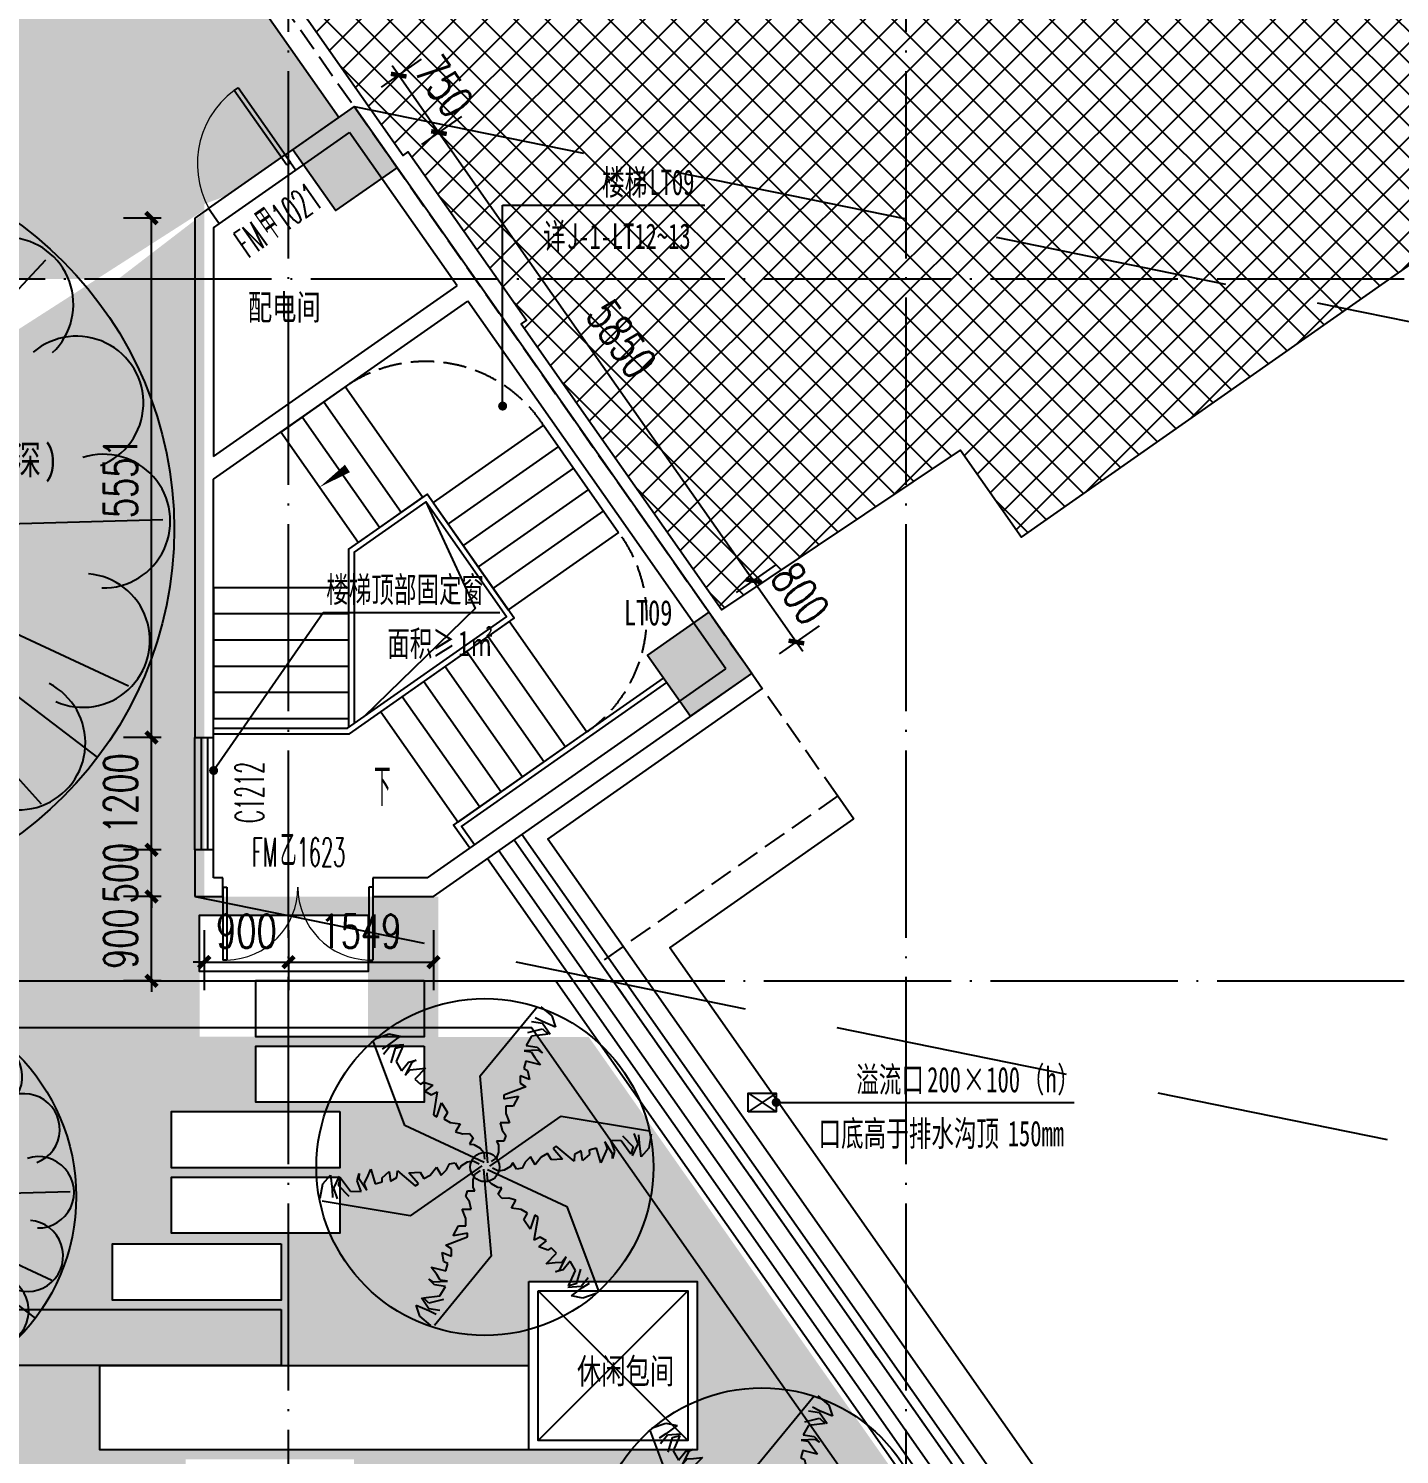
# Model space of a CAD drawing. Header units: millimetres. Extents: x 11476074 to 24729458, y -1239991 to 2813188.
# Drawn here: x 12588419 to 12603066, y 434550 to 449789 of the extents above; entities that cross this region are included whole.
import ezdxf

# ---------------------------------------------------------------- set-up
doc = ezdxf.new("R2010")
doc.units = ezdxf.units.MM
doc.header["$LTSCALE"] = 1000
doc.linetypes.add('DASH', pattern=[0.35, 0.25, -0.1])
doc.linetypes.add('DOTE', pattern=[2.42, 2, -0.2, 0.02, -0.2])
for name, color, linetype in [('20220819景观提资', 11, 'Continuous'), ('A-ANNO-DIMS', 3, 'Continuous'), ('A-ANNO-IDEN', 3, 'Continuous'), ('A-ANNO-SYMB', 3, 'Continuous'), ('A-ANNO-TEXT', 7, 'Continuous'), ('A-AXIS', 18, 'DOTE'), ('A-COLS', 6, 'Continuous'), ('A-DETL-0001', 1, 'Continuous'), ('A-WALL', 5, 'Continuous'), ('A-WALL-PATT', 8, 'Continuous'), ('AXIS', 3, 'Continuous'), ('DOOR_FIRE', 1, 'Continuous'), ('DOOR_FIRE_TEXT', 7, 'Continuous'), ('HZHZNEWPLOTLAYER#@$TT', 7, 'Continuous'), ('LA-DQ-deciduous', 62, 'Continuous'), ('LA-DQ-deciduous（图块层）', 62, 'Continuous'), ('LA-DQ-evergreen', 116, 'Continuous'), ('LA-DQ-evergreen（图块层）', 116, 'Continuous'), ('LA-DQ-Q', 55, 'Continuous'), ('PUB_HATCH', 8, 'Continuous'), ('PUB_TEXT', 7, 'Continuous'), ('STAIR', 2, 'Continuous'), ('WINDOW', 2, 'Continuous'), ('WINDOW_TEXT', 7, 'Continuous'), ('排水沟', 133, 'Continuous'), ('结构边线', 21, 'DASH')]:
    doc.layers.add(name, color=color, linetype=linetype)
doc.styles.add('_TCH_DIM', font='SIMPLEX.shx', dxfattribs={"width": 0.6, "bigfont": 'GBCBIG.shx'})
doc.styles.add('_TCH_DIM_T3', font='SIMPLEX', dxfattribs={"width": 0.705882, "bigfont": 'GBCBIG'})
doc.styles.add('_TCH_WINDOW', font='SIMPLEX', dxfattribs={"width": 0.7, "bigfont": 'GBCBIG'})
doc.styles.add('TITXV', font='', dxfattribs={"width": 0.7})
doc.styles.add('宋体', font='', dxfattribs={"width": 0.65})
doc.styles.get('TITXV').set_extended_font_data('SimSun')
doc.styles.get('宋体').set_extended_font_data('SimSun')
doc.dimstyles.new('_TCH_ARCH&&120', dxfattribs={"dimtxt": 357, "dimasz": 120, "dimexe": 300, "dimexo": 360, "dimgap": 151.5, "dimtad": 1, "dimdec": 0, "dimzin": 0, "dimdsep": 46, "dimtxsty": '_TCH_DIM_T3', "dimblk": 'ARCHTICK', "dimcen": 0.09, "dimclrt": 7, "dimazin": 2, "dimtfac": 1, "dimtdec": 0, "dimtix": 1, "dimtmove": 2, "dimatfit": 3, "dimfxl": 0, "dimtolj": 1, "dimtzin": 0, "dimarcsym": 0})

# ---------------------------------------------------------------- blocks, each defined once
blk = doc.blocks.new('_FZH')
blk.add_lwpolyline([(-0.5, -0.5), (0.5, -0.5), (0.5, 0.5), (-0.5, 0.5)], close=True)
at = {"layer": 'PUB_HATCH'}
blk.add_solid([(-0.5, -0.5), (0.5, -0.5), (-0.5, 0.5), (0.5, 0.5)], dxfattribs=at)
blk = doc.blocks.new('asdgsdfgdf')
at = {"layer": 'A-COLS', "xscale": 799.9999999987996, "yscale": 799.9999999987996, "zscale": 799.9999999987996, "rotation": 215.0413537888287}
for p in [(-12497, 84287), (-8707, 78883)]:
    blk.add_blockref('_FZH', p, dxfattribs=at)
blk = doc.blocks.new('A$C2527068D')
for p, q in [((0, 200), (300, 0)), ((300, 200), (0, 0))]:
    blk.add_line(p, q)
blk.add_lwpolyline([(300, 0), (300, 200), (0, 200), (0, 0)], close=True)
blk = doc.blocks.new('小叶榄仁（原有）')
at = {"layer": 'LA-DQ-Q'}
h = blk.add_hatch(color=256, dxfattribs=at)
edge = h.paths.add_edge_path()
edge.add_arc((-11, 2), 248, 0, 360)
at = {"layer": 'LA-DQ-deciduous'}
for p, q in [((-13, -16, 0), (-35, 2667, 0)), ((-13, -16, 0), (1160, 2397, 0)), ((44, 34, 0), (1342, 2000, 0)), ((-1355, 1919, 0), (44, 14, 0)), ((-13, -16, 0), (1821, 1942, 0)), ((-13, -16, 0), (-1992, 1796, 0)), ((-13, -16, 0), (-2130, 1273, 0)), ((-2633, -270, 0), (-78, 34, 0)), ((-2268, -492, 0), (4, 14, 0)), ((-37, 34, 0), (2194, -1668, 0)), ((-13, -16, 0), (2669, 57, 0)), ((-13, -16, 0), (-1855, -1967, 0)), ((-13, -16, 0), (-1698, -2104, 0)), ((-13, -16, 0), (-1213, -2415, 0)), ((-17, -6, 0), (369, -2681, 0)), ((-13, -16, 0), (2419, -1148, 0)), ((-13, -16, 0), (1786, -2006, 0)), ((4, -6, 0), (1362, -1992, 0)), ((-57, -128, 0), (-37, -2681, 0))]:
    blk.add_line(p, q, dxfattribs=at)
blk.add_circle((-13, -16, 0), 76.5, dxfattribs=at)
for centre, start, end in [((-75, 2236, 0), 358.5696, 197.8385), ((-932, 2041, 0), 21.0696, 220.3385), ((791, 2088, 0), 336.0696, 175.3385), ((1535, 1620, 0), 313.5696, 152.8385), ((-1649, 1532, 0), 43.5696, 242.8385), ((2043, 903, 0), 291.0696, 130.3385), ((-2117, 789, 0), 66.0696, 265.3385), ((2238, 46, 0), 268.5696, 107.8385), ((-2265, -78, 0), 88.5696, 287.8385), ((2090, -820, 0), 246.0696, 85.3385), ((-2070, -934, 0), 111.0696, 310.3385), ((1622, -1564, 0), 223.5696, 62.8385), ((-1561, -1651, 0), 133.5696, 332.8385), ((905, -2072, 0), 201.0696, 40.3385), ((-818, -2119, 0), 156.0696, 355.3385), ((49, -2267, 0), 178.5696, 17.8385)]:
    blk.add_arc(centre, 485, start, end, dxfattribs=at)
at = {"layer": 'LA-DQ-Q'}
for centre, radius in [((5, -12, 0), 2746), ((-11, 2, 0), 248)]:
    blk.add_circle(centre, radius, dxfattribs=at)
blk = doc.blocks.new('假槟榔B')
at = {"layer": 'LA-DQ-Q'}
h = blk.add_hatch(color=256, dxfattribs=at)
edge = h.paths.add_edge_path()
edge.add_arc((-1, 0), 130, 0, 360)
at = {"layer": 'LA-DQ-evergreen'}
for p, q in [((-42, 813, 0), (464, 1428, 0)), ((497, 1428, 0), (595, 1346, 0)), ((415, 1296, 0), (513, 1280, 0)), ((513, 1296, 0), (448, 1329, 0)), ((628, 1247, 0), (513, 1296, 0)), ((513, 1280, 0), (579, 1182, 0)), ((595, 1346, 0), (628, 1247, 0)), ((-977, 1143, 0), (-856, 1187, 0)), ((-856, 1187, 0), (-755, 1166, 0)), ((-755, 1166, 0), (-855, 1091, 0)), ((415, 1165, 0), (366, 1083, 0)), ((382, 1198, 0), (513, 1231, 0)), ((563, 1182, 0), (415, 1165, 0)), ((513, 1231, 0), (563, 1182, 0)), ((-714, 369, 0), (-993, 1114, 0)), ((-855, 1091, 0), (-916, 1051, 0)), ((-904, 1006, 0), (-841, 1083, 0)), ((-841, 1083, 0), (-722, 1091, 0)), ((-835, 928, 0), (-798, 1058, 0)), ((-798, 1058, 0), (-731, 1076, 0)), ((-731, 1076, 0), (-790, 940, 0)), ((477, 1041, 0), (349, 1034, 0)), ((349, 1034, 0), (412, 1025, 0)), ((366, 1083, 0), (464, 1067, 0)), ((412, 1025, 0), (445, 975, 0)), ((464, 1067, 0), (513, 1018, 0)), ((513, 1018, 0), (477, 1041, 0)), ((-790, 940, 0), (-744, 857, 0)), ((-744, 857, 0), (-680, 934, 0)), ((-652, 932, 0), (-710, 818, 0)), ((-680, 934, 0), (-613, 952, 0)), ((-613, 952, 0), (-652, 932, 0)), ((363, 943, 0), (346, 877, 0)), ((494, 910, 0), (363, 943, 0)), ((445, 975, 0), (494, 910, 0)), ((-710, 818, 0), (-670, 867, 0)), ((-670, 867, 0), (-611, 871, 0)), ((-530, 881, 0), (-624, 784, 0)), ((-624, 784, 0), (-575, 737, 0)), ((-611, 871, 0), (-530, 881, 0)), ((26, 38, 0), (-42, 813, 0)), ((395, 779, 0), (313, 811, 0)), ((313, 811, 0), (313, 746, 0)), ((346, 877, 0), (379, 861, 0)), ((379, 861, 0), (395, 779, 0)), ((-575, 737, 0), (-545, 757, 0)), ((-545, 757, 0), (-465, 730, 0)), ((-465, 730, 0), (-535, 675, 0)), ((-535, 675, 0), (-478, 643, 0)), ((-478, 643, 0), (-425, 669, 0)), ((-425, 669, 0), (-459, 465, 0)), ((363, 713, 0), (169, 640, 0)), ((169, 640, 0), (169, 608, 0)), ((313, 746, 0), (363, 713, 0)), ((-430, 448, 0), (-387, 571, 0)), ((-387, 571, 0), (-333, 487, 0)), ((169, 608, 0), (297, 631, 0)), ((251, 542, 0), (185, 542, 0)), ((185, 542, 0), (185, 476, 0)), ((297, 631, 0), (251, 542, 0)), ((-459, 465, 0), (-430, 448, 0)), ((-333, 487, 0), (-365, 430, 0)), ((-365, 430, 0), (-309, 397, 0)), ((-309, 397, 0), (-221, 384, 0)), ((-221, 384, 0), (-262, 313, 0)), ((42, 7, 0), (679, 453, 0)), ((218, 394, 0), (136, 394, 0)), ((136, 394, 0), (152, 329, 0)), ((185, 476, 0), (218, 394, 0)), ((679, 453, 0), (1464, 322, 0)), ((-8, 40, 0), (-714, 369, 0)), ((-262, 313, 0), (-197, 295, 0)), ((-197, 295, 0), (-138, 298, 0)), ((-138, 298, 0), (-104, 260, 0)), ((-104, 260, 0), (-137, 203, 0)), ((152, 329, 0), (185, 280, 0)), ((185, 280, 0), (169, 230, 0)), ((1224, 279, 0), (1318, 181, 0)), ((1326, 300, 0), (1361, 206, 0)), ((1375, 214, 0), (1371, 288, 0)), ((1481, 294, 0), (1459, 168, 0)), ((-137, 203, 0), (-100, 201, 0)), ((-100, 201, 0), (-43, 168, 0)), ((-43, 168, 0), (-9, 129, 0)), ((-9, 129, 0), (-5, 70, 0)), ((169, 230, 0), (103, 230, 0)), ((103, 230, 0), (120, 198, 0)), ((120, 132, 0), (103, 83, 0)), ((120, 198, 0), (120, 132, 0)), ((635, 185, 0), (606, 168, 0)), ((606, 168, 0), (691, 69, 0)), ((795, 53, 0), (635, 185, 0)), ((855, 145, 0), (798, 112, 0)), ((868, 58, 0), (855, 145, 0)), ((993, 168, 0), (928, 149, 0)), ((928, 149, 0), (931, 113, 0)), ((1031, 38, 0), (993, 168, 0)), ((1089, 166, 0), (1063, 113, 0)), ((1136, 118, 0), (1066, 225, 0)), ((1066, 225, 0), (1089, 166, 0)), ((1212, 234, 0), (1117, 236, 0)), ((1117, 236, 0), (1152, 142, 0)), ((1152, 142, 0), (1134, 75, 0)), ((1300, 114, 0), (1212, 234, 0)), ((1318, 181, 0), (1300, 114, 0)), ((1361, 206, 0), (1309, 100, 0)), ((1390, 90, 0), (1375, 214, 0)), ((1459, 168, 0), (1390, 90, 0)), ((-27, 11, 0), (-665, -435, 0)), ((-342, -25, 0), (-316, 28, 0)), ((-316, 28, 0), (-265, 38, 0)), ((-265, 38, 0), (-233, -19, 0)), ((-233, -19, 0), (-212, 12, 0)), ((-212, 12, 0), (-156, 45, 0)), ((-156, 45, 0), (-105, 55, 0)), ((-105, 55, 0), (-52, 29, 0)), ((103, 83, 0), (54, 50, 0)), ((227, 6, 0), (170, -27, 0)), ((247, 37, 0), (227, 6, 0)), ((280, -20, 0), (247, 37, 0)), ((357, 43, 0), (330, -10, 0)), ((405, 90, 0), (357, 43, 0)), ((446, 19, 0), (405, 90, 0)), ((501, 88, 0), (446, 19, 0)), ((558, 121, 0), (501, 88, 0)), ((591, 64, 0), (558, 121, 0)), ((691, 69, 0), (591, 64, 0)), ((798, 112, 0), (795, 53, 0)), ((931, 113, 0), (868, 58, 0)), ((1063, 113, 0), (1031, 38, 0)), ((1134, 75, 0), (1136, 118, 0)), ((-1445, -150, 0), (-1376, -72, 0)), ((-1376, -72, 0), (-1361, -196, 0)), ((-1347, -188, 0), (-1294, -82, 0)), ((-1304, -163, 0), (-1286, -96, 0)), ((-1286, -96, 0), (-1198, -216, 0)), ((-1138, -124, 0), (-1120, -57, 0)), ((-1103, -218, 0), (-1138, -124, 0)), ((-1120, -57, 0), (-1122, -100, 0)), ((-1122, -100, 0), (-1052, -207, 0)), ((-1075, -148, 0), (-1049, -95, 0)), ((-1049, -95, 0), (-1016, -20, 0)), ((-1016, -20, 0), (-979, -150, 0)), ((-916, -95, 0), (-854, -40, 0)), ((-914, -131, 0), (-916, -95, 0)), ((-854, -40, 0), (-841, -127, 0)), ((-841, -127, 0), (-784, -94, 0)), ((-784, -94, 0), (-780, -35, 0)), ((-780, -35, 0), (-621, -167, 0)), ((-677, -51, 0), (-576, -46, 0)), ((-592, -150, 0), (-677, -51, 0)), ((-576, -46, 0), (-544, -103, 0)), ((-544, -103, 0), (-487, -71, 0)), ((-487, -71, 0), (-432, -1, 0)), ((-432, -1, 0), (-391, -72, 0)), ((-391, -72, 0), (-342, -25, 0)), ((-105, -114, 0), (-89, -65, 0)), ((-105, -180, 0), (-105, -114, 0)), ((-89, -65, 0), (-40, -32, 0)), ((-12, -20, 0), (56, -795, 0)), ((23, -111, 0), (19, -52, 0)), ((23, -22, 0), (728, -351, 0)), ((57, -150, 0), (23, -111, 0)), ((119, -37, 0), (66, -11, 0)), ((170, -27, 0), (119, -37, 0)), ((330, -10, 0), (280, -20, 0)), ((-1466, -276, 0), (-1445, -150, 0)), ((-1361, -196, 0), (-1357, -270, 0)), ((-1312, -282, 0), (-1347, -188, 0)), ((-1210, -261, 0), (-1304, -163, 0)), ((-1198, -216, 0), (-1103, -218, 0)), ((-1052, -207, 0), (-1075, -148, 0)), ((-979, -150, 0), (-914, -131, 0)), ((-621, -167, 0), (-592, -150, 0)), ((-171, -262, 0), (-155, -212, 0)), ((-155, -212, 0), (-89, -212, 0)), ((-89, -212, 0), (-105, -180, 0)), ((114, -183, 0), (57, -150, 0)), ((151, -185, 0), (114, -183, 0)), ((118, -242, 0), (151, -185, 0)), ((152, -281, 0), (118, -242, 0)), ((-665, -435, 0), (-1450, -305, 0)), ((-171, -458, 0), (-204, -376, 0)), ((-204, -376, 0), (-122, -376, 0)), ((-138, -311, 0), (-171, -262, 0)), ((-122, -376, 0), (-138, -311, 0)), ((211, -277, 0), (152, -281, 0)), ((276, -295, 0), (211, -277, 0)), ((235, -366, 0), (276, -295, 0)), ((323, -379, 0), (235, -366, 0)), ((380, -412, 0), (323, -379, 0)), ((728, -351, 0), (1007, -1096, 0)), ((-171, -524, 0), (-171, -458, 0)), ((347, -469, 0), (380, -412, 0)), ((401, -553, 0), (347, -469, 0)), ((445, -430, 0), (401, -553, 0)), ((439, -651, 0), (473, -447, 0)), ((473, -447, 0), (445, -430, 0)), ((-348, -695, 0), (-155, -622, 0)), ((-283, -613, 0), (-237, -524, 0)), ((-155, -590, 0), (-283, -613, 0)), ((-237, -524, 0), (-171, -524, 0)), ((-155, -622, 0), (-155, -590, 0)), ((492, -625, 0), (439, -651, 0)), ((549, -657, 0), (492, -625, 0)), ((-365, -843, 0), (-381, -761, 0)), ((-381, -761, 0), (-299, -793, 0)), ((-299, -728, 0), (-348, -695, 0)), ((-299, -793, 0), (-299, -728, 0)), ((480, -712, 0), (549, -657, 0)), ((559, -739, 0), (480, -712, 0)), ((589, -719, 0), (559, -739, 0)), ((638, -766, 0), (589, -719, 0)), ((56, -795, 0), (-450, -1410, 0)), ((-332, -859, 0), (-365, -843, 0)), ((-348, -925, 0), (-332, -859, 0)), ((544, -863, 0), (638, -766, 0)), ((625, -853, 0), (544, -863, 0)), ((684, -849, 0), (625, -853, 0)), ((666, -914, 0), (724, -800, 0)), ((724, -800, 0), (684, -849, 0)), ((758, -839, 0), (695, -916, 0)), ((805, -922, 0), (758, -839, 0)), ((-499, -1000, 0), (-463, -1023, 0)), ((-450, -1049, 0), (-499, -1000, 0)), ((-480, -892, 0), (-348, -925, 0)), ((-430, -957, 0), (-480, -892, 0)), ((-398, -1007, 0), (-430, -957, 0)), ((-335, -1016, 0), (-398, -1007, 0)), ((627, -934, 0), (666, -914, 0)), ((695, -916, 0), (627, -934, 0)), ((745, -1058, 0), (805, -922, 0)), ((849, -910, 0), (812, -1040, 0)), ((918, -988, 0), (855, -1065, 0)), ((-463, -1023, 0), (-335, -1016, 0)), ((-351, -1065, 0), (-450, -1049, 0)), ((-401, -1147, 0), (-351, -1065, 0)), ((855, -1065, 0), (737, -1073, 0)), ((812, -1040, 0), (745, -1058, 0)), ((769, -1148, 0), (869, -1073, 0)), ((869, -1073, 0), (930, -1033, 0)), ((991, -1125, 0), (871, -1169, 0)), ((-614, -1229, 0), (-499, -1278, 0)), ((-581, -1328, 0), (-614, -1229, 0)), ((-499, -1262, 0), (-565, -1164, 0)), ((-548, -1164, 0), (-401, -1147, 0)), ((-499, -1213, 0), (-548, -1164, 0)), ((-368, -1180, 0), (-499, -1213, 0)), ((-401, -1278, 0), (-499, -1262, 0)), ((871, -1169, 0), (769, -1148, 0)), ((-483, -1410, 0), (-581, -1328, 0)), ((-499, -1278, 0), (-434, -1311, 0))]:
    blk.add_line(p, q, dxfattribs=at)
at = {"layer": 'LA-DQ-Q'}
for radius in [1500, 130]:
    blk.add_circle((-1, 0, 0), radius, dxfattribs=at)
blk = doc.blocks.new('A$C2E1F4B8B')
at = {"layer": '20220819景观提资'}
h = blk.add_hatch(dxfattribs=at)
h.set_pattern_fill('草坪或沼泽', color=68, scale=200)
h.set_pattern_definition([(0, (-25387.84, -126494.34), (800, 800), [120, -24, 32, -24, 120, -480]), (0, (-25427.84, -126470.34), (800, 800), [80, -60, 120, -60, 80, -400]), (0, (-25147.84, -126150.34), (800, 800), [100, -40, 100, -560]), (0, (-25547.84, -125990.34), (800, 800), [40, -80, 40, -640]), (90, (-25467.84, -125990.34), (-800, 800), [72, -728]), (90, (-25227.84, -126470.34), (-800, 800), [80, -720]), (90, (-25027.84, -126150.34), (-800, 800), [80, -720]), (45, (-25123.84, -126478.34), (9e-14, 800), [80, -1051.3708]), (135, (-25331.84, -126478.34), (-800, 9e-14), [80, -1051.3708]), (63.43495, (-25147.84, -126474.34), (4e-08, 800), [80, -1708.8544]), (75.96376, (-25187.84, -126470.34), (3e-08, 800), [80, -3218.4845]), (75.96376, (-24987.84, -126150.34), (3e-08, 800), [64, -3234.4845]), (75.96376, (-25451.84, -125990.34), (3e-08, 800), [56, -3242.4845]), (104.03624, (-25267.84, -126470.34), (-3e-08, 800), [80, -3218.4845]), (104.03624, (-25067.84, -126150.34), (-3e-08, 800), [64, -3234.4845]), (104.03624, (-25483.84, -125990.34), (-3e-08, 800), [56, -3242.4845]), (116.56505, (-25307.84, -126474.34), (-3e-07, 800), [80, -1708.8534])])
edge = h.paths.add_edge_path()
edge.add_arc((44235, 65460), 1750, 360, 395.0919)
edge.add_line((45667, 66466), (38842, 76200))
edge.add_line((38842, 76200), (37506, 76200))
edge.add_line((37506, 76200), (37235, 76200))
edge.add_line((37235, 76200), (37235, 77700))
edge.add_line((37235, 77700), (35935, 77700))
edge.add_line((35935, 77700), (34735, 77700))
edge.add_line((34735, 77700), (34735, 85100))
edge.add_line((34735, 85100), (34979, 85192))
edge.add_line((34979, 85192), (32341, 83499))
edge.add_line((32341, 83499), (32535, 83500))
edge.add_line((32535, 83500), (28299, 83500))
edge.add_line((28299, 83500), (28299, 81108))
edge.add_line((28299, 81108), (28299, 78471))
edge.add_line((28299, 78471), (32556, 78469))
edge.add_line((32556, 78469), (32556, 73287))
edge.add_line((32556, 73287), (35556, 73287))
edge.add_line((35556, 73287), (35556, 72687))
edge.add_line((35556, 72687), (38201, 72687))
edge.add_line((38201, 72687), (38201, 73587))
edge.add_line((38201, 73587), (40001, 73587))
edge.add_line((40001, 73587), (40001, 71787))
edge.add_line((40001, 71787), (38201, 71787))
edge.add_line((38201, 71787), (33619, 71787))
edge.add_line((33619, 71787), (33619, 72687))
edge.add_line((33619, 72687), (32556, 72687))
edge.add_line((32556, 72687), (32556, 73287))
edge.add_line((32556, 73287), (32556, 78469))
edge.add_line((32556, 78469), (28299, 78471))
edge.add_line((28299, 78471), (28299, 81108))
edge.add_line((28299, 81108), (28299, 83500))
edge.add_line((28299, 83500), (32769, 84300))
edge.add_line((32769, 84300), (33817, 84300))
edge.add_line((33817, 84300), (34979, 85192))
edge.add_line((34979, 85192), (36172, 86029))
edge.add_line((36172, 86029), (33186, 90286))
edge.add_line((33186, 90286), (26615, 85678))
edge.add_arc((24692, 88307), 3257, 271.3535, 306.1749, ccw=False)
edge.add_line((24769, 85051), (22435, 85050))
edge.add_arc((22408, 82299), 2751, 89.4455, 125.0366)
edge.add_line((20829, 84552), (19610, 83697))
edge.add_arc((20199, 80755), 3000, 35.0346, 101.3065, ccw=False)
edge.add_line((22655, 82478), (34282, 65893))
edge.add_arc((31826, 64171), 3000, -54.9654, 35.0346, ccw=False)
edge.add_line((33548, 61715), (27599, 57544))
edge.add_arc((25877, 60000), 3000, 270, 305.0346, ccw=False)
edge.add_line((25877, 57000), (6535, 57000))
edge.add_arc((6535, 60000), 3000, 180, 270, ccw=False)
edge.add_line((3535, 60000), (3535, 67790))
edge.add_line((3535, 67790), (2226, 66889))
edge.add_arc((4121, 64581), 2986, 129.3886, 178.9922)
edge.add_line((1135, 64633), (1135, 55900))
edge.add_line((1135, 55900), (5085, 55900))
edge.add_line((5085, 55900), (31719, 55900))
edge.add_line((31719, 55900), (31719, 58600))
edge.add_line((31719, 58600), (30245, 58600))
edge.add_line((30245, 58600), (30245, 59000))
edge.add_line((30245, 59000), (35470, 59000))
edge.add_line((35470, 59000), (35470, 60500))
edge.add_line((35470, 60500), (33406, 60500))
edge.add_line((33406, 60500), (33406, 60900))
edge.add_line((33406, 60900), (40285, 60900))
edge.add_line((40285, 60900), (40285, 60900))
edge.add_line((40285, 60900), (40285, 61500))
edge.add_line((40285, 61500), (42085, 61500))
edge.add_line((42085, 61500), (42085, 60900))
edge.add_line((42085, 60900), (45985, 60900))
edge.add_line((45985, 60900), (45985, 65460))
h.paths.add_polyline_path([(35285, 75502), (35285, 76102), (37085, 76102), (37085, 75502)], flags=16)
h.paths.add_polyline_path([(34685, 76202), (34685, 77500), (36485, 77500), (36485, 76202)], flags=16)
h.paths.add_polyline_path([(36185, 74802), (34385, 74802), (34385, 75402), (36185, 75402)], flags=16)
h.paths.add_polyline_path([(36185, 74102), (34385, 74102), (34385, 74702), (36185, 74702)], flags=16)
h.paths.add_polyline_path([(35556, 73387), (33756, 73387), (33756, 73987), (35556, 73987)], flags=16)
h.paths.add_polyline_path([(35556, 73287), (35556, 72687), (32556, 72687), (32556, 73287)], flags=17)
h.paths.add_polyline_path([(36336, 71087), (34536, 71087), (34536, 71687), (36336, 71687)], flags=16)
h.paths.add_polyline_path([(36336, 70387), (34836, 70387), (34836, 70987), (36336, 70987)], flags=16)
h.paths.add_polyline_path([(36636, 69687), (34836, 69687), (34836, 70287), (36636, 70287)], flags=16)
h.paths.add_polyline_path([(36636, 67787), (36636, 69587), (42636, 69587), (42636, 67787), (40836, 67787)], flags=16)
h.paths.add_polyline_path([(36536, 67787), (35785, 67787), (35785, 69587), (36536, 69587)], flags=16)
h.paths.add_polyline_path([(35785, 67087), (35785, 67687), (38785, 67687), (38785, 67087)], flags=16)
h.paths.add_polyline_path([(35935, 65707), (35935, 66987), (38635, 66987), (38635, 65707)], flags=16)
h.paths.add_polyline_path([(37585, 65094), (37585, 65694), (37585, 65707), (39385, 65707), (39385, 65694), (39385, 65094)], flags=16)
h.paths.add_polyline_path([(39485, 64394), (39485, 65694), (43445, 65694), (43445, 65694), (45245, 65694), (45245, 63894), (43445, 63894), (43445, 64394)], flags=16)
h.paths.add_polyline_path([(38131, 63694), (38131, 64294), (40831, 64294), (40831, 63694)], flags=16)
h.paths.add_polyline_path([(36985, 64394), (36985, 64994), (39385, 64994), (39385, 64394)], flags=16)
h.paths.add_polyline_path([(39385, 65707), (39385, 65694), (37585, 65694), (37585, 65707)], flags=0)
h.paths.add_polyline_path([(39631, 62994), (39631, 63594), (41431, 63594), (41431, 62994)], flags=16)
h.paths.add_polyline_path([(40531, 62894), (42031, 62894), (42031, 62294), (40531, 62294)], flags=16)
h.paths.add_polyline_path([(40531, 62194), (42331, 62194), (42331, 61594), (40531, 61594)], flags=16)
for points in [[(36485, 77500), (36485, 76900), (34685, 76900), (34685, 77500)], [(37085, 76802), (37085, 76202), (35285, 76202), (35285, 76802)], [(37085, 76102), (37085, 75502), (35285, 75502), (35285, 76102)], [(36185, 75402), (36185, 74802), (34385, 74802), (34385, 75402)], [(36185, 74702), (36185, 74102), (34385, 74102), (34385, 74702)], [(35556, 73987), (35556, 73387), (33756, 73387), (33756, 73987)], [(38201, 73587), (40001, 73587), (40001, 71787), (38201, 71787)], [(35556, 73287), (35556, 72687), (32556, 72687), (32556, 73287)]]:
    blk.add_lwpolyline(points, close=True, dxfattribs=at)
blk.add_lwpolyline([(38201, 73587), (40001, 73587), (40001, 71787), (33619, 71787), (33619, 72687), (38201, 72687)], dxfattribs=at)
at = {"layer": '20220819景观提资', "color": 6}
blk.add_lwpolyline([(38301, 73487), (39901, 73487), (39901, 71887), (38301, 71887)], close=True, dxfattribs=at)
for points in [[(38301, 73487), (39901, 71887)], [(38301, 71887), (39901, 73487)]]:
    blk.add_lwpolyline(points, dxfattribs=at)
at = {"layer": 'LA-DQ-deciduous（图块层）', "color": 0}
for p, xscale, yscale, zscale in [((30362, 81644, 0), 1.472742, 1.472742, 1.472742), ((31205, 74503, 0), 0.7854624000000001, 0.7854624000000001, 0.7854624000000001)]:
    blk.add_blockref('小叶榄仁（原有）', p, dxfattribs=dict(at, xscale=xscale, yscale=yscale, zscale=zscale))
at = {"layer": 'LA-DQ-evergreen（图块层）', "color": 0, "xscale": 1.2, "yscale": 1.2, "zscale": 1.2}
for p in [(37734, 74809, 0), (40694, 70649, 0)]:
    blk.add_blockref('假槟榔B', p, dxfattribs=at)
at = {"layer": 'A-ANNO-TEXT', "style": 'TITXV', "width": 0.7}
for s, height, p in [('米深', 317.2, (32386, 82211)), (')', 317, (33022, 82211)), ('休闲包间', 271.9, (38717, 72492))]:
    blk.add_text(s, height=height, dxfattribs=at).set_placement(p)
blk = doc.blocks.new('$WINLIB2D$00000001')
at = {"color": 0}
for points in [[(-0.5, 0.5), (-0.5, -0.5)], [(-0.5, 0.5), (0.5, 0.5)], [(0.5, -0.5), (0.5, 0.5)], [(0.5, 0.167), (-0.5, 0.167)], [(0.5, -0.167), (-0.5, -0.167)], [(-0.5, -0.5), (0.5, -0.5)]]:
    blk.add_lwpolyline(points, dxfattribs=at)
blk = doc.blocks.new('_ArchTick')
at = {"color": 0, "linetype": 'ByBlock', "const_width": 0.4}
blk.add_lwpolyline([(-0.5, -0.5), (0.5, 0.5)], dxfattribs=at)
blk = doc.blocks.new('*D6963')
at = {"layer": 'A-ANNO-DIMS', "color": 0, "lineweight": -2, "transparency": 16777216}
for p, q in [((12592192, 449164), (12592619, 449463)), ((12592374, 449291), (12592305, 449389)), ((12592374, 449291), (12592804, 448677)), ((12592623, 448550), (12593050, 448849)), ((12592804, 448677), (12592873, 448579))]:
    blk.add_line(p, q, dxfattribs=at)
at = {"layer": 'Defpoints', "color": 0, "transparency": 16777216}
for p in [(12591898, 448957), (12592804, 448677), (12592328, 448343)]:
    blk.add_point(p, dxfattribs=at)
at = {"layer": 'A-ANNO-DIMS', "color": 0, "lineweight": -2, "transparency": 16777216, "xscale": 120, "yscale": 120, "zscale": 120}
for p, rotation in [((12592374, 449291), 305.0496717336815), ((12592804, 448677), 125.0496717336814)]:
    blk.add_blockref('_ArchTick', p, dxfattribs=dict(at, rotation=rotation))
at = {"layer": 'A-ANNO-DIMS', "color": 7, "transparency": 16777216, "insert": (12592859, 449173), "char_height": 357, "attachment_point": 5, "rotation": 305.0497, "style": '_TCH_DIM_T3'}
blk.add_mtext('\\A1;750', dxfattribs=at)
blk = doc.blocks.new('*D6964')
at = {"layer": 'A-ANNO-DIMS', "color": 0, "lineweight": -2, "transparency": 16777216}
for p, q in [((12592623, 448550), (12593050, 448849)), ((12592804, 448677), (12596164, 443888)), ((12595983, 443761), (12596409, 444060))]:
    blk.add_line(p, q, dxfattribs=at)
at = {"layer": 'Defpoints', "color": 0, "transparency": 16777216}
for p in [(12592328, 448343), (12596164, 443888), (12595688, 443554)]:
    blk.add_point(p, dxfattribs=at)
at = {"layer": 'A-ANNO-DIMS', "color": 0, "lineweight": -2, "transparency": 16777216, "xscale": 120, "yscale": 120, "zscale": 120}
for p, rotation in [((12592804, 448677), 125.0496717336798), ((12596164, 443888), 305.0496717336798)]:
    blk.add_blockref('_ArchTick', p, dxfattribs=dict(at, rotation=rotation))
at = {"layer": 'A-ANNO-DIMS', "color": 7, "transparency": 16777216, "insert": (12594754, 446472), "char_height": 357, "attachment_point": 5, "rotation": 305.0497, "style": '_TCH_DIM_T3'}
blk.add_mtext('\\A1;5850', dxfattribs=at)
blk = doc.blocks.new('*D6965')
at = {"layer": 'A-ANNO-DIMS', "color": 0, "lineweight": -2, "transparency": 16777216}
for p, q in [((12595983, 443761), (12596409, 444060)), ((12596164, 443888), (12596095, 443986)), ((12596164, 443888), (12596623, 443233)), ((12596442, 443106), (12596869, 443405)), ((12596623, 443233), (12596692, 443135))]:
    blk.add_line(p, q, dxfattribs=at)
at = {"layer": 'Defpoints', "color": 0, "transparency": 16777216}
for p in [(12595688, 443554), (12596623, 443233), (12596147, 442899)]:
    blk.add_point(p, dxfattribs=at)
at = {"layer": 'A-ANNO-DIMS', "color": 0, "lineweight": -2, "transparency": 16777216, "xscale": 120, "yscale": 120, "zscale": 120}
for p, rotation in [((12596164, 443888), 305.0496717336928), ((12596623, 443233), 125.0496717336929)]:
    blk.add_blockref('_ArchTick', p, dxfattribs=dict(at, rotation=rotation))
at = {"layer": 'A-ANNO-DIMS', "color": 7, "transparency": 16777216, "insert": (12596664, 443750), "char_height": 357, "attachment_point": 5, "rotation": 305.0497, "style": '_TCH_DIM_T3'}
blk.add_mtext('\\A1;800', dxfattribs=at)
blk = doc.blocks.new('*D6966')
at = {"layer": 'A-ANNO-DIMS', "color": 0, "lineweight": -2, "transparency": 16777216}
for p, q in [((12589837, 447764), (12589433, 447764)), ((12589733, 442213), (12589733, 447764)), ((12589837, 442213), (12589433, 442213))]:
    blk.add_line(p, q, dxfattribs=at)
at = {"layer": 'Defpoints', "color": 0, "transparency": 16777216}
for p in [(12589733, 447764), (12590197, 447764), (12590197, 442213)]:
    blk.add_point(p, dxfattribs=at)
at = {"layer": 'A-ANNO-DIMS', "color": 0, "lineweight": -2, "transparency": 16777216, "xscale": 120, "yscale": 120, "zscale": 120}
for p, rotation in [((12589733, 447764), 90), ((12589733, 442213), 270)]:
    blk.add_blockref('_ArchTick', p, dxfattribs=dict(at, rotation=rotation))
at = {"layer": 'A-ANNO-DIMS', "color": 7, "transparency": 16777216, "insert": (12589403, 444989), "char_height": 357, "attachment_point": 5, "rotation": 90, "style": '_TCH_DIM_T3'}
blk.add_mtext('\\A1;5551', dxfattribs=at)
blk = doc.blocks.new('*D6967')
at = {"layer": 'A-ANNO-DIMS', "color": 0, "lineweight": -2, "transparency": 16777216}
for p, q in [((12589837, 442213), (12589433, 442213)), ((12589733, 441013), (12589733, 442213)), ((12589837, 441013), (12589433, 441013))]:
    blk.add_line(p, q, dxfattribs=at)
at = {"layer": 'Defpoints', "color": 0, "transparency": 16777216}
for p in [(12589733, 442213), (12590197, 442213), (12590197, 441013)]:
    blk.add_point(p, dxfattribs=at)
at = {"layer": 'A-ANNO-DIMS', "color": 0, "lineweight": -2, "transparency": 16777216, "xscale": 120, "yscale": 120, "zscale": 120}
for p, rotation in [((12589733, 442213), 90), ((12589733, 441013), 270)]:
    blk.add_blockref('_ArchTick', p, dxfattribs=dict(at, rotation=rotation))
at = {"layer": 'A-ANNO-DIMS', "color": 7, "transparency": 16777216, "insert": (12589403, 441613), "char_height": 357, "attachment_point": 5, "rotation": 90, "style": '_TCH_DIM_T3'}
blk.add_mtext('\\A1;1200', dxfattribs=at)
blk = doc.blocks.new('*D6968')
at = {"layer": 'A-ANNO-DIMS', "color": 0, "lineweight": -2, "transparency": 16777216}
for p, q in [((12589733, 441013), (12589733, 441133)), ((12589837, 441013), (12589433, 441013)), ((12589733, 440513), (12589733, 441013)), ((12589837, 440513), (12589433, 440513)), ((12589733, 440513), (12589733, 440393))]:
    blk.add_line(p, q, dxfattribs=at)
at = {"layer": 'Defpoints', "color": 0, "transparency": 16777216}
for p in [(12589733, 441013), (12590197, 441013), (12590197, 440513)]:
    blk.add_point(p, dxfattribs=at)
at = {"layer": 'A-ANNO-DIMS', "color": 0, "lineweight": -2, "transparency": 16777216, "xscale": 120, "yscale": 120, "zscale": 120}
for p, rotation in [((12589733, 441013), 270), ((12589733, 440513), 90)]:
    blk.add_blockref('_ArchTick', p, dxfattribs=dict(at, rotation=rotation))
at = {"layer": 'A-ANNO-DIMS', "color": 7, "transparency": 16777216, "insert": (12589403, 440763), "char_height": 357, "attachment_point": 5, "rotation": 90, "style": '_TCH_DIM_T3'}
blk.add_mtext('\\A1;500', dxfattribs=at)
blk = doc.blocks.new('*D6969')
at = {"layer": 'A-ANNO-DIMS', "color": 0, "lineweight": -2, "transparency": 16777216}
for p, q in [((12589733, 440513), (12589733, 440633)), ((12589837, 440513), (12589433, 440513)), ((12589733, 439613), (12589733, 440513)), ((12589837, 439613), (12589433, 439613)), ((12589733, 439613), (12589733, 439493))]:
    blk.add_line(p, q, dxfattribs=at)
at = {"layer": 'Defpoints', "color": 0, "transparency": 16777216}
for p in [(12589733, 440513), (12590197, 440513), (12590197, 439613)]:
    blk.add_point(p, dxfattribs=at)
at = {"layer": 'A-ANNO-DIMS', "color": 0, "lineweight": -2, "transparency": 16777216, "xscale": 120, "yscale": 120, "zscale": 120}
for p, rotation in [((12589733, 440513), 270), ((12589733, 439613), 90)]:
    blk.add_blockref('_ArchTick', p, dxfattribs=dict(at, rotation=rotation))
at = {"layer": 'A-ANNO-DIMS', "color": 7, "transparency": 16777216, "insert": (12589403, 440063), "char_height": 357, "attachment_point": 5, "rotation": 90, "style": '_TCH_DIM_T3'}
blk.add_mtext('\\A1;900', dxfattribs=at)
blk = doc.blocks.new('*D6970')
at = {"layer": 'A-ANNO-DIMS', "color": 0, "lineweight": -2, "transparency": 16777216}
for p, q in [((12590297, 440153), (12590297, 439512)), ((12591197, 440153), (12591197, 439512)), ((12590297, 439812), (12590177, 439812)), ((12590297, 439812), (12591197, 439812)), ((12591197, 439812), (12591317, 439812))]:
    blk.add_line(p, q, dxfattribs=at)
at = {"layer": 'Defpoints', "color": 0, "transparency": 16777216}
for p in [(12590297, 440513), (12591197, 440513), (12591197, 439812)]:
    blk.add_point(p, dxfattribs=at)
at = {"layer": 'A-ANNO-DIMS', "color": 0, "lineweight": -2, "transparency": 16777216, "xscale": 120, "yscale": 120, "zscale": 120}
blk.add_blockref('_ArchTick', (12590297, 439812), dxfattribs=at)
at = {"layer": 'A-ANNO-DIMS', "color": 0, "lineweight": -2, "transparency": 16777216, "xscale": 120, "yscale": 120, "zscale": 120, "rotation": 180}
blk.add_blockref('_ArchTick', (12591197, 439812), dxfattribs=at)
at = {"layer": 'A-ANNO-DIMS', "color": 7, "transparency": 16777216, "insert": (12590747, 440142), "char_height": 357, "attachment_point": 5, "style": '_TCH_DIM_T3'}
blk.add_mtext('\\A1;900', dxfattribs=at)
blk = doc.blocks.new('*D6971')
at = {"layer": 'A-ANNO-DIMS', "color": 0, "lineweight": -2, "transparency": 16777216}
for p, q in [((12591197, 440153), (12591197, 439512)), ((12592745, 440153), (12592745, 439512)), ((12591197, 439812), (12592745, 439812))]:
    blk.add_line(p, q, dxfattribs=at)
at = {"layer": 'Defpoints', "color": 0, "transparency": 16777216}
for p in [(12591197, 440513), (12592745, 440513), (12592745, 439812)]:
    blk.add_point(p, dxfattribs=at)
at = {"layer": 'A-ANNO-DIMS', "color": 0, "lineweight": -2, "transparency": 16777216, "xscale": 120, "yscale": 120, "zscale": 120, "rotation": 180}
blk.add_blockref('_ArchTick', (12591197, 439812), dxfattribs=at)
at = {"layer": 'A-ANNO-DIMS', "color": 0, "lineweight": -2, "transparency": 16777216, "xscale": 120, "yscale": 120, "zscale": 120}
blk.add_blockref('_ArchTick', (12592745, 439812), dxfattribs=at)
at = {"layer": 'A-ANNO-DIMS', "color": 7, "transparency": 16777216, "insert": (12591971, 440142), "char_height": 357, "attachment_point": 5, "style": '_TCH_DIM_T3'}
blk.add_mtext('\\A1;1549', dxfattribs=at)
blk = doc.blocks.new('$DorLib2D$00000001')
for p, q in [((0.45, 0.975), (0.5, 0.975)), ((0.45, 0), (0.45, 0.975)), ((0.5, 0), (0.5, 0.975)), ((0.5, 0), (0.45, 0))]:
    blk.add_line(p, q)
at = {"lineweight": 13}
blk.add_arc((0.475, 0), 0.975, 91.4693, 180, dxfattribs=at)
blk = doc.blocks.new('$DorLib2D$00000002')
for p, q in [((-0.5, 0), (-0.5, 0.4875)), ((-0.475, 0.4875), (-0.5, 0.4875)), ((-0.475, 0), (-0.475, 0.4875)), ((0.475, 0), (0.475, 0.4875)), ((0.475, 0.4875), (0.5, 0.4875)), ((0.5, 0), (0.5, 0.4875)), ((-0.5, 0), (-0.475, 0)), ((0.5, 0), (0.475, 0))]:
    blk.add_line(p, q)
at = {"lineweight": 13}
for centre, start, end in [((-0.4875, 0), 0, 88.53072), ((0.4875, 0), 91.46928, 180)]:
    blk.add_arc(centre, 0.4875, start, end, dxfattribs=at)
blk = doc.blocks.new('qlzw')
at = {"layer": 'A-AXIS'}
for p, q in [((12457766.8, 979989.8, 0), (12457766.8, 1082989.8)), ((12464366.8, 979989.8, 0), (12464366.8, 1082989.8)), ((12416866.8, 1078989.8), (12486866.8, 1078989.8)), ((12416866.8, 1071489.8), (12486866.8, 1071489.8))]:
    blk.add_line(p, q, dxfattribs=at)
blk = doc.blocks.new('00')
at = {"layer": 'A-WALL-PATT'}
h = blk.add_hatch(dxfattribs=at)
h.set_pattern_fill('ANSI37', color=252, scale=150)
h.set_pattern_definition([(45, (0, 250000), (-168.3798023, 168.3798023), []), (135, (0, 250000), (-168.3798023, -168.3798023), [])])
h.paths.add_polyline_path([(12598887.7, 460542), (12588860.5, 453510.4), (12592420.3, 448434.1), (12592474.9, 448472.4), (12593738, 446671.2), (12593683.5, 446632.9), (12595827, 443576.3), (12598376, 445282.4), (12599026.7, 444354.5), (12607801, 450507.5), (12607647.9, 450725.8), (12621693.4, 460542)])
at = {"color": 2, "linetype": 'DASH', "ltscale": 10}
for p, q in [((12591897.6, 448956.9), (12609198.2, 445428.3)), ((12590196.8, 440513.2), (12607497.3, 436984.6))]:
    blk.add_line(p, q, dxfattribs=at)
at = {"layer": 'A-ANNO-IDEN'}
for p, q in [((12593484.5, 445754.7), (12593484.5, 447902.4)), ((12593484.5, 447902.4), (12595644.5, 447902.4))]:
    blk.add_line(p, q, dxfattribs=at)
at = {"layer": 'A-ANNO-IDEN', "const_width": 48}
blk.add_lwpolyline([(12593484.5, 445730.7, 1), (12593484.5, 445778.7, 1)], format="xyb", close=True, dxfattribs=at)
at = {"layer": 'A-ANNO-SYMB'}
blk.add_lwpolyline([(12592350.3, 441762.9, 0, 0, 0), (12594569.1, 443318.9, 0, 0, 0), (12592846.6, 445775.1, 0, 0, 0), (12591527.6, 444886.7, 0, 96, 0), (12591826.2, 445087.8, 0, 0, 0)], format="xyseb", dxfattribs=at)
at = {"layer": 'A-DETL-0001'}
blk.add_line((12597065.2, 441588.3), (12597237.4, 441342.7), dxfattribs=at)
at = {"layer": 'A-DETL-0001', "color": 8}
for points in [[(12602396.8, 407113.2), (12602396.8, 428256.6, 0.154099), (12601907.4, 429806.9), (12593968.9, 441126.9), (12596261.3, 442734.6)], [(12602796.8, 407113.2), (12602796.8, 428256.6, 0.154099), (12602234.9, 430036.5), (12597770.1, 436403.2), (12595272.4, 439964.7), (12597237.4, 441342.7)], [(12602196.8, 407113.2), (12602196.8, 428256.6, 0.154099), (12601743.7, 429692), (12593690.3, 441175.8)], [(12601746.8, 407113.2), (12601746.8, 428256.6, 0.154099), (12601375.2, 429433.6), (12593321.9, 440917.5)]]:
    blk.add_lwpolyline(points, format="xyb", dxfattribs=at)
at = {"layer": 'A-WALL'}
for p, q in [((12591897.7, 448957), (12591160.8, 448440.2)), ((12593218.3, 447073.9), (12591897.7, 448957)), ((12591275.6, 448276.5), (12591848.8, 448678.4)), ((12592997.1, 447040.9), (12591848.8, 448678.4)), ((12591160.8, 448440.2), (12591275.6, 448276.5)), ((12590342.1, 447866.1), (12590196.8, 447764.2)), ((12590196.8, 447764.2), (12590196.8, 445025.1)), ((12590456.9, 447702.3), (12590342.1, 447866.1)), ((12590396.8, 447660.2), (12590456.9, 447702.3)), ((12590396.8, 447660.2), (12590396.8, 445217.4)), ((12590396.8, 445217.4), (12592997.1, 447040.9)), ((12596146.5, 442898.3), (12593218.3, 447073.9)), ((12590396.8, 444973.1), (12593111.9, 446877.2)), ((12595867.9, 442947.2), (12593111.9, 446877.2)), ((12590196.8, 445025.1), (12590196.8, 442213.2)), ((12590396.8, 442213.2), (12590396.8, 444973.1)), ((12592682.3, 440713.2), (12595867.9, 442947.2)), ((12592745.4, 440513.2), (12596146.5, 442898.3)), ((12590196.8, 442213.2), (12590396.8, 442213.2)), ((12590396.8, 441013.2), (12590196.8, 441013.2)), ((12590196.8, 441013.2), (12590196.8, 440513.2)), ((12590396.8, 440713.2), (12590396.8, 441013.2)), ((12590496.8, 440713.2), (12590396.8, 440713.2)), ((12590496.8, 440513.2), (12590496.8, 440713.2)), ((12592682.3, 440713.2), (12592096.8, 440713.2)), ((12592096.8, 440713.2), (12592096.8, 440513.2)), ((12590196.8, 440513.2), (12590496.8, 440513.2)), ((12592096.8, 440513.2), (12592745.4, 440513.2))]:
    blk.add_line(p, q, dxfattribs=at)
at = {"layer": 'A-WALL-PATT', "color": 252}
blk.add_lwpolyline([(12598887.7, 460542), (12588860.5, 453510.4), (12592420.3, 448434.1), (12592474.9, 448472.4), (12593738, 446671.2), (12593683.5, 446632.9), (12595827, 443576.3), (12598376, 445282.4), (12599026.7, 444354.5), (12607801, 450507.5), (12607647.9, 450725.8), (12621693.4, 460542)], close=True, dxfattribs=at)
at = {"layer": 'AXIS'}
for p, q in [((12590396.8, 441860), (12591566.7, 443550)), ((12591566.7, 443550), (12593455.6, 443550)), ((12596407.1, 438313.2), (12596829.7, 438313.2)), ((12596829.7, 438313.2), (12599591.6, 438313.2))]:
    blk.add_line(p, q, dxfattribs=at)
at = {"layer": 'AXIS', "const_width": 48}
for points in [[(12590383.2, 441840.3, 1), (12590410.5, 441879.7, 1)], [(12596383.1, 438313.2, 1), (12596431.1, 438313.2, 1)]]:
    blk.add_lwpolyline(points, format="xyb", close=True, dxfattribs=at)
at = {"layer": 'DOOR_FIRE'}
for p, q in [((12590342.1, 447866.1), (12591160.8, 448440.2)), ((12590456.9, 447702.3), (12591275.6, 448276.5))]:
    blk.add_line(p, q, dxfattribs=at)
at = {"layer": 'STAIR'}
for p, q in [((12588748.3, 453099.6), (12591733.8, 448842.1)), ((12591801.9, 445958.5), (12591114.2, 445476.2)), ((12592628.7, 444779.5), (12591801.9, 445958.5)), ((12592399.5, 444618.8), (12591572.7, 445797.8)), ((12592170.2, 444458), (12591343.4, 445637)), ((12591941, 444297.2), (12591114.2, 445476.2)), ((12593920, 445550.7), (12592741, 444723.9)), ((12593920, 445550.7), (12594723.8, 444404.5)), ((12594080.8, 445321.5), (12592901.8, 444494.7)), ((12594241.5, 445092.2), (12593062.6, 444265.4)), ((12594402.3, 444863), (12593223.3, 444036.2)), ((12592628.7, 444779.5), (12591941, 444297.2)), ((12592741, 444723.9), (12593544.9, 443577.7)), ((12594563.1, 444633.7), (12593384.1, 443806.9)), ((12594723.8, 444404.5), (12593544.9, 443577.7)), ((12590396.8, 443813.2), (12590396.8, 442413.2)), ((12591836.8, 443813.2), (12590396.8, 443813.2)), ((12591836.8, 443813.2), (12591836.8, 442413.2)), ((12591836.8, 443533.2), (12590396.8, 443533.2)), ((12592183.4, 442488.6), (12593558.9, 443453.2)), ((12593558.9, 443453.2), (12594385.7, 442274.2)), ((12591836.8, 443253.2), (12590396.8, 443253.2)), ((12593329.6, 443292.4), (12594156.4, 442113.4)), ((12593100.4, 443131.6), (12593927.2, 441952.7)), ((12591836.8, 442973.2), (12590396.8, 442973.2)), ((12592871.1, 442970.9), (12593697.9, 441791.9)), ((12592641.9, 442810.1), (12593468.7, 441631.1)), ((12591836.8, 442693.2), (12590396.8, 442693.2)), ((12592412.7, 442649.3), (12593239.5, 441470.4)), ((12591836.8, 442413.2), (12590396.8, 442413.2)), ((12592183.4, 442488.6), (12593010.2, 441309.6)), ((12593010.2, 441309.6), (12594385.7, 442274.2))]:
    blk.add_line(p, q, dxfattribs=at)
for points in [[(12590396.8, 442253.2), (12591847.8, 442253.2), (12593608, 443487.6), (12592677.9, 444814), (12591836.8, 444224.2), (12591836.8, 442318.8)], [(12590396.8, 442313.2), (12591828.8, 442313.2), (12593524.4, 443502.3), (12592663.2, 444730.4), (12591896.8, 444193), (12591896.8, 442360.9)], [(12592663.2, 444730.4), (12593190, 443590), (12591996.8, 442431)], [(12593133.3, 441029.5), (12592961.1, 441275.1), (12595204.4, 442848.4)], [(12593182.5, 441064), (12593044.7, 441260.5), (12595238.9, 442799.2)]]:
    blk.add_lwpolyline(points, dxfattribs=at)
for points in [[(12593608.4, 441118.4), (12601661.8, 429634.6, -0.154099), (12602096.8, 428256.6), (12602096.8, 406274)], [(12593444.7, 441003.6), (12601498, 429519.8, -0.154099), (12601896.8, 428256.6), (12601896.8, 406371.8)]]:
    blk.add_lwpolyline(points, format="xyb", dxfattribs=at)
at = {"layer": 'STAIR', "linetype": 'DASH'}
for centre, start, end in [((12592663.2, 444730.4), 33.1321, 125.04125), ((12593524.4, 443502.3), 305.04125, 36.9504)]:
    blk.add_arc(centre, 1500.8, start, end, dxfattribs=at)
at = {"layer": '排水沟'}
for points in [[(12589121.5, 452567.4), (12578964.2, 445444.3), (12583052.4, 439613.2), (12594053.3, 439613.2), (12600505.1, 430413.2), (12599894.4, 430413.2)], [(12588696.3, 431563.2), (12583402.9, 439113.2), (12593793.2, 439113.2), (12599087.9, 431563.2)]]:
    blk.add_lwpolyline(points, dxfattribs=at)
at = {"layer": '结构边线'}
blk.add_lwpolyline([(12558496.8, 402613.2), (12558496.8, 403663.2), (12556696.8, 403663.2), (12556696.8, 427446.4, -0.2385156), (12557817.2, 429661.5), (12559346.8, 430786.8), (12559346.8, 433982, -0.2445077), (12560517.9, 436233.5), (12576390.6, 447364.7, -0.154099), (12577969.6, 447863.2), (12580255.4, 447863.2, 0.154099), (12582121.4, 448452.3), (12588912, 453214.4), (12591897.6, 448956.9), (12597065.2, 441588.3), (12594527.1, 439808.4), (12601661.8, 429634.6, -0.154099), (12602096.8, 428256.6), (12602096.8, 406274)], format="xyb", dxfattribs=at)
blk.add_blockref('asdgsdfgdf', (12604296.8, 364113.2))
at = {"xscale": -1}
blk.add_blockref('A$C2527068D', (12596407.1, 438213.2), dxfattribs=at)
at = {"layer": 'DOOR_FIRE', "xscale": 1000, "yscale": 1000, "zscale": 200, "rotation": 35.04124824293749}
blk.add_blockref('$DorLib2D$00000001', (12590808.9, 448071.3), dxfattribs=at)
at = {"layer": 'DOOR_FIRE', "xscale": -1600, "yscale": -1600, "zscale": 200}
blk.add_blockref('$DorLib2D$00000002', (12591296.8, 440613.2), dxfattribs=at)
at = {"layer": 'HZHZNEWPLOTLAYER#@$TT'}
blk.add_blockref('A$C2E1F4B8B', (12555561.9, 362813.2), dxfattribs=at)
at = {"layer": 'WINDOW'}
ref = blk.add_blockref('$WINLIB2D$00000001', (12590296.8, 441613.2), dxfattribs=dict(at, xscale=-1200, yscale=200, zscale=200, rotation=270))
ref.add_attrib('A', 'C1212', (12590932.2, 441300), dxfattribs={"layer": 'WINDOW_TEXT', "height": 306, "rotation": 90, "style": '_TCH_WINDOW', "width": 0.494118})
at = {"layer": 'A-ANNO-TEXT'}
for s, height, style, width, p in [('楼梯', 271.9, '宋体', 0.65, (12594547.2, 448010.4)), ('LT09', 271.9, '宋体', 0.65, (12595052.7, 448010.4)), ('详', 271.9, '宋体', 0.65, (12593918.3, 447434.4)), ('J-1-LT12~13', 271.899, '宋体', 0.65, (12594171, 447434.4)), ('配电间', 271.9, 'TITXV', 0.7, (12590762.5, 446675.1)), ('LT09', 271.9, 'TITXV', 0.7, (12594780, 443410)), ('下', 405.1, '_TCH_DIM', 0.6, (12592110.4, 441480.5))]:
    blk.add_text(s, height=height, dxfattribs=dict(at, style=style, width=width)).set_placement(p)
at = {"layer": 'DOOR_FIRE_TEXT', "style": '_TCH_WINDOW'}
for s, height, width, p in [('1021', 306, 0.494118, (12591158.3, 447607.9)), ('甲', 347.2, 0.7, (12591013.4, 447506.4)), ('FM', 306, 0.494118, (12590765.9, 447332.7))]:
    blk.add_text(s, height=height, rotation=35.04125, dxfattribs=dict(at, width=width)).set_placement(p)
for s, height, width, p in [('乙', 347.2, 0.7, (12591107.5, 440833.2)), ('FM', 306, 0.494118, (12590805.1, 440833.2)), ('1623', 306, 0.494118, (12591284.5, 440833.2))]:
    blk.add_text(s, height=height, dxfattribs=dict(at, width=width)).set_placement(p)
at = {"layer": 'PUB_TEXT', "style": '宋体', "width": 0.65}
for s, p in [('楼梯顶部固定窗', (12591600, 443658)), ('面积≥', (12592251.6, 443082)), ('1', (12593009.9, 443082)), ('㎡', (12593136.3, 443082)), ('溢流口', (12597262, 438421.2)), ('（', (12599031.3, 438421.2)), ('）', (12599410.5, 438421.2)), ('200', (12598020.3, 438421.2)), ('×', (12598399.5, 438421.2)), ('100', (12598652.2, 438421.2)), ('h', (12599284.1, 438421.2)), ('口底高于排水沟顶', (12596859.2, 437845.2)), ('150mm', (12598881.3, 437845.2))]:
    blk.add_text(s, height=271.9, dxfattribs=at).set_placement(p)
at = {"layer": 'A-ANNO-DIMS'}
for p1, p2, distance, picture, middle in [((12591897.6, 448956.9), (12592328.3, 448342.9), 581.3, '*D6963', (12592859, 449173.3)), ((12592328.3, 448342.9), (12595687.9, 443553.8), 581.3, '*D6964', (12594754.2, 446471.8)), ((12590196.8, 442213.2), (12590196.8, 447764.2), 464.2, '*D6966', (12589402.6, 444988.7)), ((12595687.9, 443553.8), (12596147.3, 442898.9), 581.3, '*D6965', (12596663.7, 443749.7)), ((12590196.8, 441013.2), (12590196.8, 442213.2), 464.2, '*D6967', (12589402.6, 441613.2)), ((12590196.8, 440513.2), (12590196.8, 441013.2), 464.2, '*D6968', (12589402.6, 440763.2)), ((12590196.8, 439613.2), (12590196.8, 440513.2), 464.2, '*D6969', (12589402.6, 440063.2)), ((12590296.8, 440513.2), (12591196.8, 440513.2), -701.3, '*D6970', (12590746.8, 440141.9)), ((12591196.8, 440513.2), (12592745.4, 440513.2), -701.3, '*D6971', (12591971.1, 440141.9))]:
    dim = blk.add_aligned_dim(p1=p1, p2=p2, distance=distance, dimstyle='_TCH_ARCH&&120', dxfattribs=at)
    dim.commit()
    dim.dimension.update_dxf_attribs({"geometry": picture, "text_midpoint": middle})

msp = doc.modelspace()

# ---------------------------------------------------------------- block references
msp.add_blockref('00', (0, 0))
at = {"layer": '排水沟'}
msp.add_blockref('qlzw', (133430, -631876.5), dxfattribs=at)

doc.saveas('drawing.dxf')
